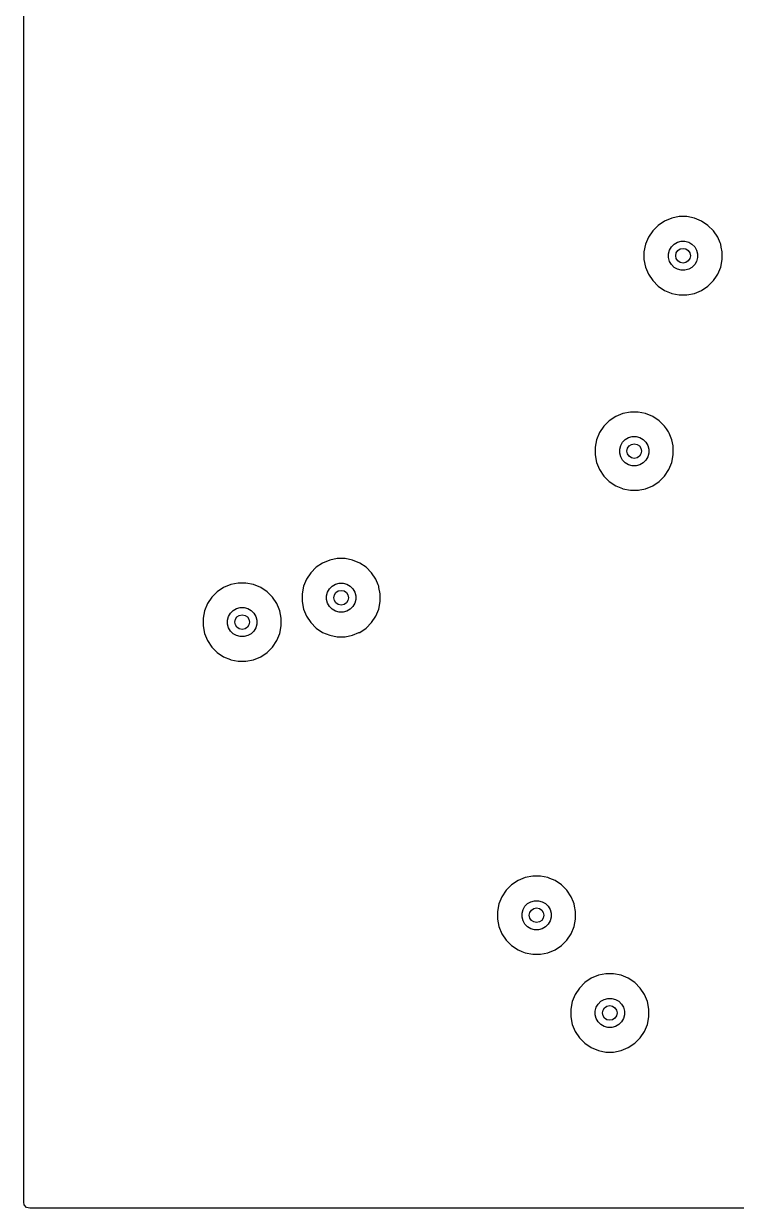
# Model space of a CAD drawing. Header units: inches. Extents: x 2.68 to 6.18, y -3.58 to -1.67.
# Drawn here: x 2.677 to 3.252, y -3.583 to -2.628 of the extents above; entities that cross this region are included whole.
import ezdxf

# ---------------------------------------------------------------- set-up
doc = ezdxf.new("R2010")
doc.units = ezdxf.units.IN
doc.header["$MEASUREMENT"] = 0
doc.layers.add('In2.Cu', color=33, linetype='CONTINUOUS', true_color=0xce7d2c)

msp = doc.modelspace()

# ---------------------------------------------------------------- linework, layer by layer
at = {"layer": 'In2.Cu', "linetype": 'CONTINUOUS'}
for p, q in [((2.67719, -2.69375), (2.67719, -2.4969)), ((2.67719, -2.75421), (2.67719, -2.69375)), ((2.67719, -2.81186), (2.67719, -2.75421)), ((3.19373, -2.78703), (3.18857, -2.79048)), ((3.19947, -2.78466), (3.19373, -2.78703)), ((3.19373, -2.78703), (3.19373, -2.78703)), ((3.20556, -2.78344), (3.19947, -2.78466)), ((3.19947, -2.78466), (3.19947, -2.78466)), ((3.21177, -2.78344), (3.20556, -2.78344)), ((3.20556, -2.78344), (3.20556, -2.78344)), ((3.21785, -2.78466), (3.21177, -2.78344)), ((3.21177, -2.78344), (3.21177, -2.78344)), ((3.22359, -2.78703), (3.21785, -2.78466)), ((3.21785, -2.78466), (3.21785, -2.78466)), ((3.22875, -2.79048), (3.22359, -2.78703)), ((3.22359, -2.78703), (3.22359, -2.78703)), ((3.18418, -2.79487), (3.18073, -2.80003)), ((3.18857, -2.79048), (3.18418, -2.79487)), ((3.18418, -2.79487), (3.18418, -2.79487)), ((3.18857, -2.79048), (3.18857, -2.79048)), ((3.23314, -2.79487), (3.22875, -2.79048)), ((3.22875, -2.79048), (3.22875, -2.79048)), ((3.23659, -2.80003), (3.23314, -2.79487)), ((3.23314, -2.79487), (3.23314, -2.79487)), ((3.17836, -2.80577), (3.17715, -2.81186)), ((3.18073, -2.80003), (3.17836, -2.80577)), ((3.17836, -2.80577), (3.17836, -2.80577)), ((3.18073, -2.80003), (3.18073, -2.80003)), ((3.19929, -2.80777), (3.20147, -2.80559)), ((3.20147, -2.80559), (3.20414, -2.80405)), ((3.20414, -2.80405), (3.20712, -2.80325)), ((3.20712, -2.80325), (3.2102, -2.80325)), ((3.2102, -2.80325), (3.21318, -2.80405)), ((3.21318, -2.80405), (3.21585, -2.80559)), ((3.21585, -2.80559), (3.21803, -2.80777)), ((3.23843, -2.80447), (3.23659, -2.80003)), ((3.23659, -2.80003), (3.23659, -2.80003)), ((3.23897, -2.80577), (3.23843, -2.80447)), ((3.2394, -2.80794), (3.23897, -2.80577)), ((2.67719, -2.87091), (2.67719, -2.81186)), ((3.17715, -2.81186), (3.17715, -2.81806)), ((3.19695, -2.81342), (3.19775, -2.81044)), ((3.19695, -2.8165), (3.19695, -2.81342)), ((3.19775, -2.81044), (3.19929, -2.80777)), ((3.21803, -2.80777), (3.21957, -2.81044)), ((3.21957, -2.81044), (3.22037, -2.81342)), ((3.22037, -2.81342), (3.22037, -2.8165)), ((3.24018, -2.81186), (3.2394, -2.80794)), ((3.24018, -2.81806), (3.24018, -2.81186)), ((3.24018, -2.81186), (3.24018, -2.81186)), ((3.24018, -2.81186), (3.24018, -2.81186)), ((3.17715, -2.81806), (3.17836, -2.82415)), ((3.17836, -2.82415), (3.17836, -2.82415)), ((3.17836, -2.82415), (3.18073, -2.82989)), ((3.19775, -2.81948), (3.19695, -2.8165)), ((3.19929, -2.82215), (3.19775, -2.81948)), ((3.20147, -2.82433), (3.19929, -2.82215)), ((3.20414, -2.82587), (3.20147, -2.82433)), ((3.20712, -2.82667), (3.20414, -2.82587)), ((3.21318, -2.82587), (3.2102, -2.82667)), ((3.21585, -2.82433), (3.21318, -2.82587)), ((3.21803, -2.82215), (3.21585, -2.82433)), ((3.21957, -2.81948), (3.21803, -2.82215)), ((3.22037, -2.8165), (3.21957, -2.81948)), ((3.23659, -2.82989), (3.23897, -2.82415)), ((3.23897, -2.82415), (3.24018, -2.81806)), ((3.18073, -2.82989), (3.18073, -2.82989)), ((3.18073, -2.82989), (3.18418, -2.83505)), ((3.18418, -2.83505), (3.18418, -2.83505)), ((3.18418, -2.83505), (3.18857, -2.83944)), ((3.2102, -2.82667), (3.20712, -2.82667)), ((3.22875, -2.83944), (3.23314, -2.83505)), ((3.23314, -2.83505), (3.23549, -2.83154)), ((3.23549, -2.83154), (3.23659, -2.82989)), ((3.18857, -2.83944), (3.18857, -2.83944)), ((3.18857, -2.83944), (3.19373, -2.84289)), ((3.19373, -2.84289), (3.19373, -2.84289)), ((3.19373, -2.84289), (3.19916, -2.84514)), ((3.21785, -2.84527), (3.22359, -2.84289)), ((3.22359, -2.84289), (3.22875, -2.83944)), ((3.19916, -2.84514), (3.19947, -2.84527)), ((3.19947, -2.84527), (3.20556, -2.84648)), ((3.20556, -2.84648), (3.20556, -2.84648)), ((3.20556, -2.84648), (3.20556, -2.84648)), ((3.20556, -2.84648), (3.21177, -2.84648)), ((3.21177, -2.84648), (3.21785, -2.84527)), ((3.21177, -2.84648), (3.21177, -2.84648)), ((2.67719, -2.96934), (2.67719, -2.87091)), ((3.1492, -2.94796), (3.14481, -2.95235)), ((3.15436, -2.94451), (3.1492, -2.94796)), ((3.1492, -2.94796), (3.1492, -2.94796)), ((3.1601, -2.94214), (3.15436, -2.94451)), ((3.15436, -2.94451), (3.15436, -2.94451)), ((3.16619, -2.94093), (3.1601, -2.94214)), ((3.1601, -2.94214), (3.1601, -2.94214)), ((3.1724, -2.94093), (3.16619, -2.94093)), ((3.16619, -2.94093), (3.16619, -2.94093)), ((3.17848, -2.94214), (3.1724, -2.94093)), ((3.1724, -2.94093), (3.1724, -2.94093)), ((3.18422, -2.94451), (3.17848, -2.94214)), ((3.17848, -2.94214), (3.17848, -2.94214)), ((3.18938, -2.94796), (3.18422, -2.94451)), ((3.18422, -2.94451), (3.18422, -2.94451)), ((3.19377, -2.95235), (3.18938, -2.94796)), ((3.18938, -2.94796), (3.18938, -2.94796)), ((3.14136, -2.95751), (3.13899, -2.96325)), ((3.14481, -2.95235), (3.14136, -2.95751)), ((3.14136, -2.95751), (3.14136, -2.95751)), ((3.14481, -2.95235), (3.14481, -2.95235)), ((3.19519, -2.95448), (3.19377, -2.95235)), ((3.19377, -2.95235), (3.19377, -2.95235)), ((3.19685, -2.95695), (3.19519, -2.95448)), ((3.19722, -2.95751), (3.19685, -2.95695)), ((3.19685, -2.95695), (3.19685, -2.95695)), ((3.19737, -2.95789), (3.19722, -2.95751)), ((3.19722, -2.95751), (3.19722, -2.95751)), ((3.1996, -2.96325), (3.19737, -2.95789)), ((3.13899, -2.96325), (3.13778, -2.96934)), ((3.13899, -2.96325), (3.13899, -2.96325)), ((3.15758, -2.9709), (3.15838, -2.96792)), ((3.15838, -2.96792), (3.15992, -2.96525)), ((3.15992, -2.96525), (3.1621, -2.96307)), ((3.1621, -2.96307), (3.16477, -2.96153)), ((3.16477, -2.96153), (3.16775, -2.96073)), ((3.16775, -2.96073), (3.17083, -2.96073)), ((3.17083, -2.96073), (3.17381, -2.96153)), ((3.17381, -2.96153), (3.17648, -2.96307)), ((3.17648, -2.96307), (3.17866, -2.96525)), ((3.17866, -2.96525), (3.1802, -2.96792)), ((3.1802, -2.96792), (3.181, -2.9709)), ((3.20056, -2.9681), (3.1996, -2.96325)), ((3.20081, -2.96934), (3.20056, -2.9681)), ((2.67719, -3.00871), (2.67719, -2.96934)), ((3.13778, -2.96934), (3.13778, -2.97555)), ((3.13778, -2.97555), (3.13899, -2.98163)), ((3.15758, -2.97398), (3.15758, -2.9709)), ((3.15838, -2.97696), (3.15758, -2.97398)), ((3.15992, -2.97963), (3.15838, -2.97696)), ((3.1802, -2.97696), (3.17866, -2.97963)), ((3.181, -2.97398), (3.1802, -2.97696)), ((3.181, -2.9709), (3.181, -2.97398)), ((3.1996, -2.98163), (3.20081, -2.97554)), ((3.20081, -2.97554), (3.20081, -2.96934)), ((3.20081, -2.96934), (3.20081, -2.96934)), ((3.20081, -2.96934), (3.20081, -2.96934)), ((3.13899, -2.98163), (3.13899, -2.98163)), ((3.13899, -2.98163), (3.14136, -2.98737)), ((3.14136, -2.98737), (3.14136, -2.98737)), ((3.14136, -2.98737), (3.14481, -2.99253)), ((3.1621, -2.98181), (3.15992, -2.97963)), ((3.16477, -2.98335), (3.1621, -2.98181)), ((3.16775, -2.98415), (3.16477, -2.98335)), ((3.17083, -2.98415), (3.16775, -2.98415)), ((3.17381, -2.98335), (3.17083, -2.98415)), ((3.17648, -2.98181), (3.17381, -2.98335)), ((3.17866, -2.97963), (3.17648, -2.98181)), ((3.19377, -2.99253), (3.19722, -2.98737)), ((3.19722, -2.98737), (3.1996, -2.98163)), ((3.14481, -2.99253), (3.14481, -2.99253)), ((3.14481, -2.99253), (3.1492, -2.99692)), ((3.1492, -2.99692), (3.1492, -2.99692)), ((3.1492, -2.99692), (3.15436, -3.00037)), ((3.18422, -3.00037), (3.18938, -2.99692)), ((3.18938, -2.99692), (3.19377, -2.99253)), ((3.15436, -3.00037), (3.15436, -3.00037)), ((3.15436, -3.00037), (3.15979, -3.00262)), ((3.15979, -3.00262), (3.1601, -3.00275)), ((3.1601, -3.00275), (3.16619, -3.00396)), ((3.16619, -3.00396), (3.16619, -3.00396)), ((3.16619, -3.00396), (3.16619, -3.00396)), ((3.16619, -3.00396), (3.1724, -3.00396)), ((3.1724, -3.00396), (3.1728, -3.00388)), ((3.1724, -3.00396), (3.1724, -3.00396)), ((3.1728, -3.00388), (3.17379, -3.00368)), ((3.17379, -3.00368), (3.17716, -3.00301)), ((3.17379, -3.00368), (3.17379, -3.00368)), ((3.17716, -3.00301), (3.17848, -3.00275)), ((3.17848, -3.00275), (3.18422, -3.00037)), ((2.67719, -3.10713), (2.67719, -3.00871)), ((2.91814, -3.06262), (2.91298, -3.06607)), ((2.92388, -3.06025), (2.91814, -3.06262)), ((2.91814, -3.06262), (2.91814, -3.06262)), ((2.92997, -3.05904), (2.92388, -3.06025)), ((2.92388, -3.06025), (2.92388, -3.06025)), ((2.93617, -3.05904), (2.92997, -3.05904)), ((2.92997, -3.05904), (2.92997, -3.05904)), ((2.94226, -3.06025), (2.93617, -3.05904)), ((2.93617, -3.05904), (2.93617, -3.05904)), ((2.948, -3.06262), (2.94226, -3.06025)), ((2.94226, -3.06025), (2.94226, -3.06025)), ((2.95316, -3.06607), (2.948, -3.06262)), ((2.948, -3.06262), (2.948, -3.06262)), ((2.90859, -3.07046), (2.90514, -3.07562)), ((2.91298, -3.06607), (2.90859, -3.07046)), ((2.90859, -3.07046), (2.90859, -3.07046)), ((2.91298, -3.06607), (2.91298, -3.06607)), ((2.95755, -3.07046), (2.95316, -3.06607)), ((2.95316, -3.06607), (2.95316, -3.06607)), ((2.961, -3.07562), (2.95755, -3.07046)), ((2.95755, -3.07046), (2.95755, -3.07046)), ((2.83834, -3.08231), (2.83318, -3.08576)), ((2.84407, -3.07993), (2.83834, -3.08231)), ((2.83834, -3.08231), (2.83834, -3.08231)), ((2.84408, -3.07993), (2.84407, -3.07993)), ((2.85016, -3.07872), (2.84408, -3.07993)), ((2.85637, -3.07872), (2.85016, -3.07872)), ((2.85016, -3.07872), (2.85016, -3.07872)), ((2.86246, -3.07993), (2.85637, -3.07872)), ((2.85637, -3.07872), (2.85637, -3.07872)), ((2.8682, -3.08231), (2.86246, -3.07993)), ((2.86246, -3.07993), (2.86246, -3.07993)), ((2.87336, -3.08576), (2.8682, -3.08231)), ((2.8682, -3.08231), (2.8682, -3.08231)), ((2.90277, -3.08136), (2.90156, -3.08745)), ((2.90514, -3.07562), (2.90277, -3.08136)), ((2.90277, -3.08136), (2.90277, -3.08136)), ((2.90514, -3.07562), (2.90514, -3.07562)), ((2.92216, -3.08603), (2.9237, -3.08336)), ((2.9237, -3.08336), (2.92588, -3.08118)), ((2.92588, -3.08118), (2.92855, -3.07964)), ((2.92855, -3.07964), (2.93153, -3.07884)), ((2.93153, -3.07884), (2.93461, -3.07884)), ((2.93461, -3.07884), (2.93759, -3.07964)), ((2.93759, -3.07964), (2.94026, -3.08118)), ((2.94026, -3.08118), (2.94244, -3.08336)), ((2.94244, -3.08336), (2.94398, -3.08603)), ((2.96284, -3.08006), (2.961, -3.07562)), ((2.961, -3.07562), (2.961, -3.07562)), ((2.96338, -3.08136), (2.96284, -3.08006)), ((2.96356, -3.08231), (2.96338, -3.08136)), ((2.96459, -3.08745), (2.96356, -3.08231)), ((2.82879, -3.09015), (2.82534, -3.09531)), ((2.83318, -3.08576), (2.82879, -3.09015)), ((2.82879, -3.09015), (2.82879, -3.09015)), ((2.83318, -3.08576), (2.83318, -3.08576)), ((2.87505, -3.08745), (2.87336, -3.08576)), ((2.87336, -3.08576), (2.87336, -3.08576)), ((2.87775, -3.09015), (2.87505, -3.08745)), ((2.8812, -3.09531), (2.87775, -3.09015)), ((2.87775, -3.09015), (2.87775, -3.09015)), ((2.90156, -3.08745), (2.90156, -3.09366)), ((2.92136, -3.08901), (2.92216, -3.08603)), ((2.92136, -3.09209), (2.92136, -3.08901)), ((2.92216, -3.09507), (2.92136, -3.09209)), ((2.94398, -3.08603), (2.94478, -3.08901)), ((2.94478, -3.09209), (2.94398, -3.09507)), ((2.94478, -3.08901), (2.94478, -3.09209)), ((2.96459, -3.09366), (2.96459, -3.08745)), ((2.96459, -3.08745), (2.96459, -3.08745)), ((2.96459, -3.08745), (2.96459, -3.08745)), ((2.82296, -3.10104), (2.82175, -3.10713)), ((2.82534, -3.09531), (2.82296, -3.10104)), ((2.82296, -3.10104), (2.82296, -3.10104)), ((2.82534, -3.09531), (2.82534, -3.09531)), ((2.8439, -3.10305), (2.84608, -3.10087)), ((2.84608, -3.10087), (2.84875, -3.09932)), ((2.84875, -3.09932), (2.85173, -3.09853)), ((2.85173, -3.09853), (2.85481, -3.09853)), ((2.85481, -3.09853), (2.85779, -3.09932)), ((2.85779, -3.09932), (2.86046, -3.10087)), ((2.86046, -3.10087), (2.86264, -3.10305)), ((2.88309, -3.09988), (2.8812, -3.09531)), ((2.8812, -3.09531), (2.8812, -3.09531)), ((2.88357, -3.10104), (2.88309, -3.09988)), ((2.88478, -3.10713), (2.88357, -3.10104)), ((2.88357, -3.10104), (2.88357, -3.10104)), ((2.90156, -3.09366), (2.90277, -3.09974)), ((2.90277, -3.09974), (2.90277, -3.09974)), ((2.90277, -3.09974), (2.90514, -3.10548)), ((2.9237, -3.09774), (2.92216, -3.09507)), ((2.92588, -3.09992), (2.9237, -3.09774)), ((2.92855, -3.10146), (2.92588, -3.09992)), ((2.93153, -3.10226), (2.92855, -3.10146)), ((2.93461, -3.10226), (2.93153, -3.10226)), ((2.93759, -3.10146), (2.93461, -3.10226)), ((2.94026, -3.09992), (2.93759, -3.10146)), ((2.94244, -3.09774), (2.94026, -3.09992)), ((2.94398, -3.09507), (2.94244, -3.09774)), ((2.961, -3.10548), (2.96338, -3.09974)), ((2.96338, -3.09974), (2.96459, -3.09366)), ((2.67719, -3.26461), (2.67719, -3.10713)), ((2.82175, -3.10713), (2.82175, -3.11334)), ((2.84156, -3.10869), (2.84236, -3.10572)), ((2.84156, -3.11178), (2.84156, -3.10869)), ((2.84236, -3.11476), (2.84156, -3.11178)), ((2.84236, -3.10572), (2.8439, -3.10305)), ((2.86264, -3.10305), (2.86418, -3.10572)), ((2.86418, -3.10572), (2.86498, -3.10869)), ((2.86498, -3.11178), (2.86418, -3.11476)), ((2.86498, -3.10869), (2.86498, -3.11178)), ((2.88478, -3.11334), (2.88478, -3.10713)), ((2.88478, -3.10713), (2.88478, -3.10713)), ((2.88478, -3.10713), (2.88478, -3.10713)), ((2.90514, -3.10548), (2.90514, -3.10548)), ((2.90514, -3.10548), (2.90859, -3.11064)), ((2.90859, -3.11064), (2.90859, -3.11064)), ((2.90859, -3.11064), (2.91298, -3.11503)), ((2.95316, -3.11503), (2.95755, -3.11064)), ((2.95755, -3.11064), (2.961, -3.10548)), ((2.82175, -3.11334), (2.82296, -3.11943)), ((2.82296, -3.11943), (2.82296, -3.11943)), ((2.82296, -3.11943), (2.82534, -3.12516)), ((2.8439, -3.11743), (2.84236, -3.11476)), ((2.84608, -3.11961), (2.8439, -3.11743)), ((2.84875, -3.12115), (2.84608, -3.11961)), ((2.85173, -3.12195), (2.84875, -3.12115)), ((2.85779, -3.12115), (2.85481, -3.12195)), ((2.86046, -3.11961), (2.85779, -3.12115)), ((2.86264, -3.11743), (2.86046, -3.11961)), ((2.86418, -3.11476), (2.86264, -3.11743)), ((2.8812, -3.12516), (2.88357, -3.11943)), ((2.88357, -3.11943), (2.88478, -3.11334)), ((2.91298, -3.11503), (2.91298, -3.11503)), ((2.91298, -3.11503), (2.91814, -3.11848)), ((2.91814, -3.11848), (2.91814, -3.11848)), ((2.91814, -3.11848), (2.92388, -3.12086)), ((2.92388, -3.12086), (2.92388, -3.12086)), ((2.92388, -3.12086), (2.92997, -3.12207)), ((2.93617, -3.12207), (2.94226, -3.12086)), ((2.94226, -3.12086), (2.94743, -3.11872)), ((2.94743, -3.11872), (2.948, -3.11848)), ((2.948, -3.11848), (2.95316, -3.11503)), ((2.948, -3.11848), (2.948, -3.11848)), ((2.948, -3.11848), (2.948, -3.11848)), ((2.82534, -3.12516), (2.82534, -3.12516)), ((2.82534, -3.12516), (2.82879, -3.13033)), ((2.82879, -3.13033), (2.82879, -3.13033)), ((2.82879, -3.13033), (2.83318, -3.13472)), ((2.85481, -3.12195), (2.85173, -3.12195)), ((2.87336, -3.13472), (2.87775, -3.13033)), ((2.87775, -3.13033), (2.8812, -3.12516)), ((2.92997, -3.12207), (2.92997, -3.12207)), ((2.92997, -3.12207), (2.92997, -3.12207)), ((2.92997, -3.12207), (2.93617, -3.12207)), ((2.93617, -3.12207), (2.93617, -3.12207)), ((2.83318, -3.13472), (2.83318, -3.13472)), ((2.83318, -3.13472), (2.83834, -3.13816)), ((2.83834, -3.13816), (2.83834, -3.13817)), ((2.83834, -3.13817), (2.84377, -3.14041)), ((2.84377, -3.14041), (2.84407, -3.14054)), ((2.84407, -3.14054), (2.84994, -3.14171)), ((2.85637, -3.14175), (2.86246, -3.14054)), ((2.86246, -3.14054), (2.8682, -3.13817)), ((2.8682, -3.13817), (2.87336, -3.13472)), ((2.84994, -3.14171), (2.85016, -3.14175)), ((2.85016, -3.14175), (2.85016, -3.14175)), ((2.85016, -3.14175), (2.85016, -3.14175)), ((2.85016, -3.14175), (2.85637, -3.14175)), ((2.85637, -3.14175), (2.85637, -3.14175)), ((2.67719, -3.31247), (2.67719, -3.26461)), ((2.67719, -3.34335), (2.67719, -3.31247)), ((3.07046, -3.32198), (3.06607, -3.32637)), ((3.07562, -3.31853), (3.07046, -3.32198)), ((3.07046, -3.32198), (3.07046, -3.32198)), ((3.08136, -3.31615), (3.07562, -3.31853)), ((3.07562, -3.31853), (3.07562, -3.31853)), ((3.08745, -3.31494), (3.08136, -3.31615)), ((3.08136, -3.31615), (3.08136, -3.31615)), ((3.09366, -3.31494), (3.08745, -3.31494)), ((3.08745, -3.31494), (3.08745, -3.31494)), ((3.09974, -3.31615), (3.09366, -3.31494)), ((3.09366, -3.31494), (3.09366, -3.31494)), ((3.10128, -3.31679), (3.09974, -3.31615)), ((3.09974, -3.31615), (3.09974, -3.31615)), ((3.10548, -3.31853), (3.10128, -3.31679)), ((3.11064, -3.32198), (3.10548, -3.31853)), ((3.10548, -3.31853), (3.10548, -3.31853)), ((3.11503, -3.32637), (3.11064, -3.32198)), ((3.11064, -3.32198), (3.11064, -3.32198)), ((3.06262, -3.33153), (3.06025, -3.33726)), ((3.06607, -3.32637), (3.06262, -3.33153)), ((3.06262, -3.33153), (3.06262, -3.33153)), ((3.06607, -3.32637), (3.06607, -3.32637)), ((3.11848, -3.33153), (3.11503, -3.32637)), ((3.11503, -3.32637), (3.11503, -3.32637)), ((3.12032, -3.33596), (3.11848, -3.33153)), ((3.11848, -3.33153), (3.11848, -3.33153)), ((3.06025, -3.33726), (3.05904, -3.34335)), ((3.06025, -3.33726), (3.06025, -3.33726)), ((3.07964, -3.34194), (3.08118, -3.33927)), ((3.08118, -3.33927), (3.08336, -3.33709)), ((3.08336, -3.33709), (3.08603, -3.33554)), ((3.08603, -3.33554), (3.08901, -3.33475)), ((3.08901, -3.33475), (3.09209, -3.33475)), ((3.09209, -3.33475), (3.09507, -3.33554)), ((3.09507, -3.33554), (3.09774, -3.33709)), ((3.09774, -3.33709), (3.09992, -3.33927)), ((3.09992, -3.33927), (3.10146, -3.34194)), ((3.12086, -3.33726), (3.12032, -3.33596)), ((3.12124, -3.33919), (3.12086, -3.33726)), ((3.12207, -3.34335), (3.12124, -3.33919)), ((2.67719, -3.42209), (2.67719, -3.34335)), ((3.05904, -3.34335), (3.05904, -3.34956)), ((3.05904, -3.34956), (3.06025, -3.35565)), ((3.07884, -3.34492), (3.07964, -3.34194)), ((3.07884, -3.348), (3.07884, -3.34492)), ((3.07964, -3.35098), (3.07884, -3.348)), ((3.08118, -3.35365), (3.07964, -3.35098)), ((3.10146, -3.35098), (3.09992, -3.35365)), ((3.10146, -3.34194), (3.10226, -3.34492)), ((3.10226, -3.348), (3.10146, -3.35098)), ((3.10226, -3.34492), (3.10226, -3.348)), ((3.12086, -3.35565), (3.12207, -3.34956)), ((3.12207, -3.34956), (3.12207, -3.34335)), ((3.12207, -3.34335), (3.12207, -3.34335)), ((3.12207, -3.34335), (3.12207, -3.34335)), ((3.06025, -3.35565), (3.06025, -3.35565)), ((3.06025, -3.35565), (3.06262, -3.36138)), ((3.08336, -3.35583), (3.08118, -3.35365)), ((3.08603, -3.35737), (3.08336, -3.35583)), ((3.08901, -3.35817), (3.08603, -3.35737)), ((3.09209, -3.35817), (3.08901, -3.35817)), ((3.09507, -3.35737), (3.09209, -3.35817)), ((3.09774, -3.35583), (3.09507, -3.35737)), ((3.09992, -3.35365), (3.09774, -3.35583)), ((3.11848, -3.36138), (3.12086, -3.35565)), ((3.06262, -3.36138), (3.06262, -3.36139)), ((3.06262, -3.36139), (3.06607, -3.36655)), ((3.06607, -3.36655), (3.06607, -3.36655)), ((3.06607, -3.36655), (3.07046, -3.37094)), ((3.11064, -3.37094), (3.11503, -3.36655)), ((3.11503, -3.36655), (3.11848, -3.36138)), ((3.07046, -3.37094), (3.07046, -3.37094)), ((3.07046, -3.37094), (3.07562, -3.37439)), ((3.07562, -3.37439), (3.07562, -3.37439)), ((3.07562, -3.37439), (3.07879, -3.3757)), ((3.07879, -3.3757), (3.08136, -3.37676)), ((3.08136, -3.37676), (3.08745, -3.37797)), ((3.08745, -3.37797), (3.08745, -3.37797)), ((3.08745, -3.37797), (3.08745, -3.37797)), ((3.08745, -3.37797), (3.09366, -3.37797)), ((3.09366, -3.37797), (3.09974, -3.37676)), ((3.09366, -3.37797), (3.09366, -3.37797)), ((3.09974, -3.37676), (3.10548, -3.37439)), ((3.10548, -3.37439), (3.11064, -3.37094)), ((3.13468, -3.39727), (3.12952, -3.40072)), ((3.14041, -3.39489), (3.13468, -3.39727)), ((3.13468, -3.39727), (3.13468, -3.39727)), ((3.1465, -3.39368), (3.14041, -3.39489)), ((3.14041, -3.39489), (3.14041, -3.39489)), ((3.15271, -3.39368), (3.1465, -3.39368)), ((3.1465, -3.39368), (3.1465, -3.39368)), ((3.1588, -3.39489), (3.15271, -3.39368)), ((3.15271, -3.39368), (3.15271, -3.39368)), ((3.16453, -3.39727), (3.1588, -3.39489)), ((3.1588, -3.39489), (3.1588, -3.39489)), ((3.1697, -3.40072), (3.16453, -3.39727)), ((3.16453, -3.39727), (3.16453, -3.39727)), ((3.12513, -3.40511), (3.12168, -3.41027)), ((3.12952, -3.40072), (3.12513, -3.40511)), ((3.12513, -3.40511), (3.12513, -3.40511)), ((3.12952, -3.40072), (3.12952, -3.40072)), ((3.17409, -3.40511), (3.1697, -3.40072)), ((3.1697, -3.40072), (3.1697, -3.40072)), ((3.17754, -3.41027), (3.17409, -3.40511)), ((3.17409, -3.40511), (3.17409, -3.40511)), ((3.1193, -3.416), (3.11809, -3.42209)), ((3.12168, -3.41027), (3.1193, -3.416)), ((3.1193, -3.416), (3.1193, -3.416)), ((3.12168, -3.41027), (3.12168, -3.41027)), ((3.14024, -3.41801), (3.14242, -3.41583)), ((3.14242, -3.41583), (3.14509, -3.41428)), ((3.14509, -3.41428), (3.14806, -3.41349)), ((3.14806, -3.41349), (3.15115, -3.41349)), ((3.15115, -3.41349), (3.15413, -3.41428)), ((3.15413, -3.41428), (3.1568, -3.41583)), ((3.1568, -3.41583), (3.15898, -3.41801)), ((3.17755, -3.41031), (3.17754, -3.41027)), ((3.17754, -3.41027), (3.17754, -3.41027)), ((3.17991, -3.416), (3.17755, -3.41031)), ((3.18112, -3.42209), (3.17991, -3.416)), ((3.17991, -3.416), (3.17991, -3.416)), ((2.67719, -3.57778), (2.67719, -3.42209)), ((3.11809, -3.42209), (3.11809, -3.4283)), ((3.1379, -3.42366), (3.13869, -3.42068)), ((3.1379, -3.42674), (3.1379, -3.42366)), ((3.13869, -3.42972), (3.1379, -3.42674)), ((3.13869, -3.42068), (3.14024, -3.41801)), ((3.15898, -3.41801), (3.16052, -3.42068)), ((3.16052, -3.42068), (3.16132, -3.42366)), ((3.16132, -3.42674), (3.16052, -3.42972)), ((3.16132, -3.42366), (3.16132, -3.42674)), ((3.18112, -3.4283), (3.18112, -3.42209)), ((3.18112, -3.42209), (3.18112, -3.42209)), ((3.18112, -3.42209), (3.18112, -3.42209)), ((3.11809, -3.4283), (3.1193, -3.43439)), ((3.1193, -3.43439), (3.1193, -3.43439)), ((3.1193, -3.43439), (3.12168, -3.44012)), ((3.14024, -3.43239), (3.13869, -3.42972)), ((3.14242, -3.43457), (3.14024, -3.43239)), ((3.14509, -3.43611), (3.14242, -3.43457)), ((3.14806, -3.43691), (3.14509, -3.43611)), ((3.15115, -3.43691), (3.14806, -3.43691)), ((3.15413, -3.43611), (3.15115, -3.43691)), ((3.1568, -3.43457), (3.15413, -3.43611)), ((3.15898, -3.43239), (3.1568, -3.43457)), ((3.16052, -3.42972), (3.15898, -3.43239)), ((3.17754, -3.44013), (3.17991, -3.43439)), ((3.17991, -3.43439), (3.18112, -3.4283)), ((3.12168, -3.44012), (3.12168, -3.44013)), ((3.12168, -3.44013), (3.12513, -3.44529)), ((3.12513, -3.44529), (3.12513, -3.44529)), ((3.12513, -3.44529), (3.12952, -3.44968)), ((3.1697, -3.44968), (3.17409, -3.44529)), ((3.17409, -3.44529), (3.17754, -3.44013)), ((3.12952, -3.44968), (3.12952, -3.44968)), ((3.12952, -3.44968), (3.13468, -3.45313)), ((3.13468, -3.45313), (3.13468, -3.45313)), ((3.13468, -3.45313), (3.14041, -3.4555)), ((3.14041, -3.4555), (3.14041, -3.4555)), ((3.14041, -3.4555), (3.1465, -3.45671)), ((3.15271, -3.45671), (3.1588, -3.4555)), ((3.1588, -3.4555), (3.16453, -3.45313)), ((3.16453, -3.45313), (3.1697, -3.44968)), ((3.1465, -3.45671), (3.1465, -3.45671)), ((3.1465, -3.45671), (3.1465, -3.45671)), ((3.1465, -3.45671), (3.15271, -3.45671)), ((3.15271, -3.45671), (3.15271, -3.45671)), ((2.67763, -3.5798), (2.67719, -3.57778)), ((2.67943, -3.58188), (2.67763, -3.5798)), ((2.68207, -3.58266), (2.67943, -3.58188)), ((6.1762, -3.58266), (2.68207, -3.58266))]:
    msp.add_line(p, q, dxfattribs=at)
at = {"layer": 'In2.Cu'}
for centre in [(3.20866, -2.81496), (3.16929, -2.97244), (2.93307, -3.09055), (2.85327, -3.11024), (3.09055, -3.34646), (3.14961, -3.4252)]:
    msp.add_circle(centre, 0.00591, dxfattribs=at)

doc.saveas('drawing.dxf')
